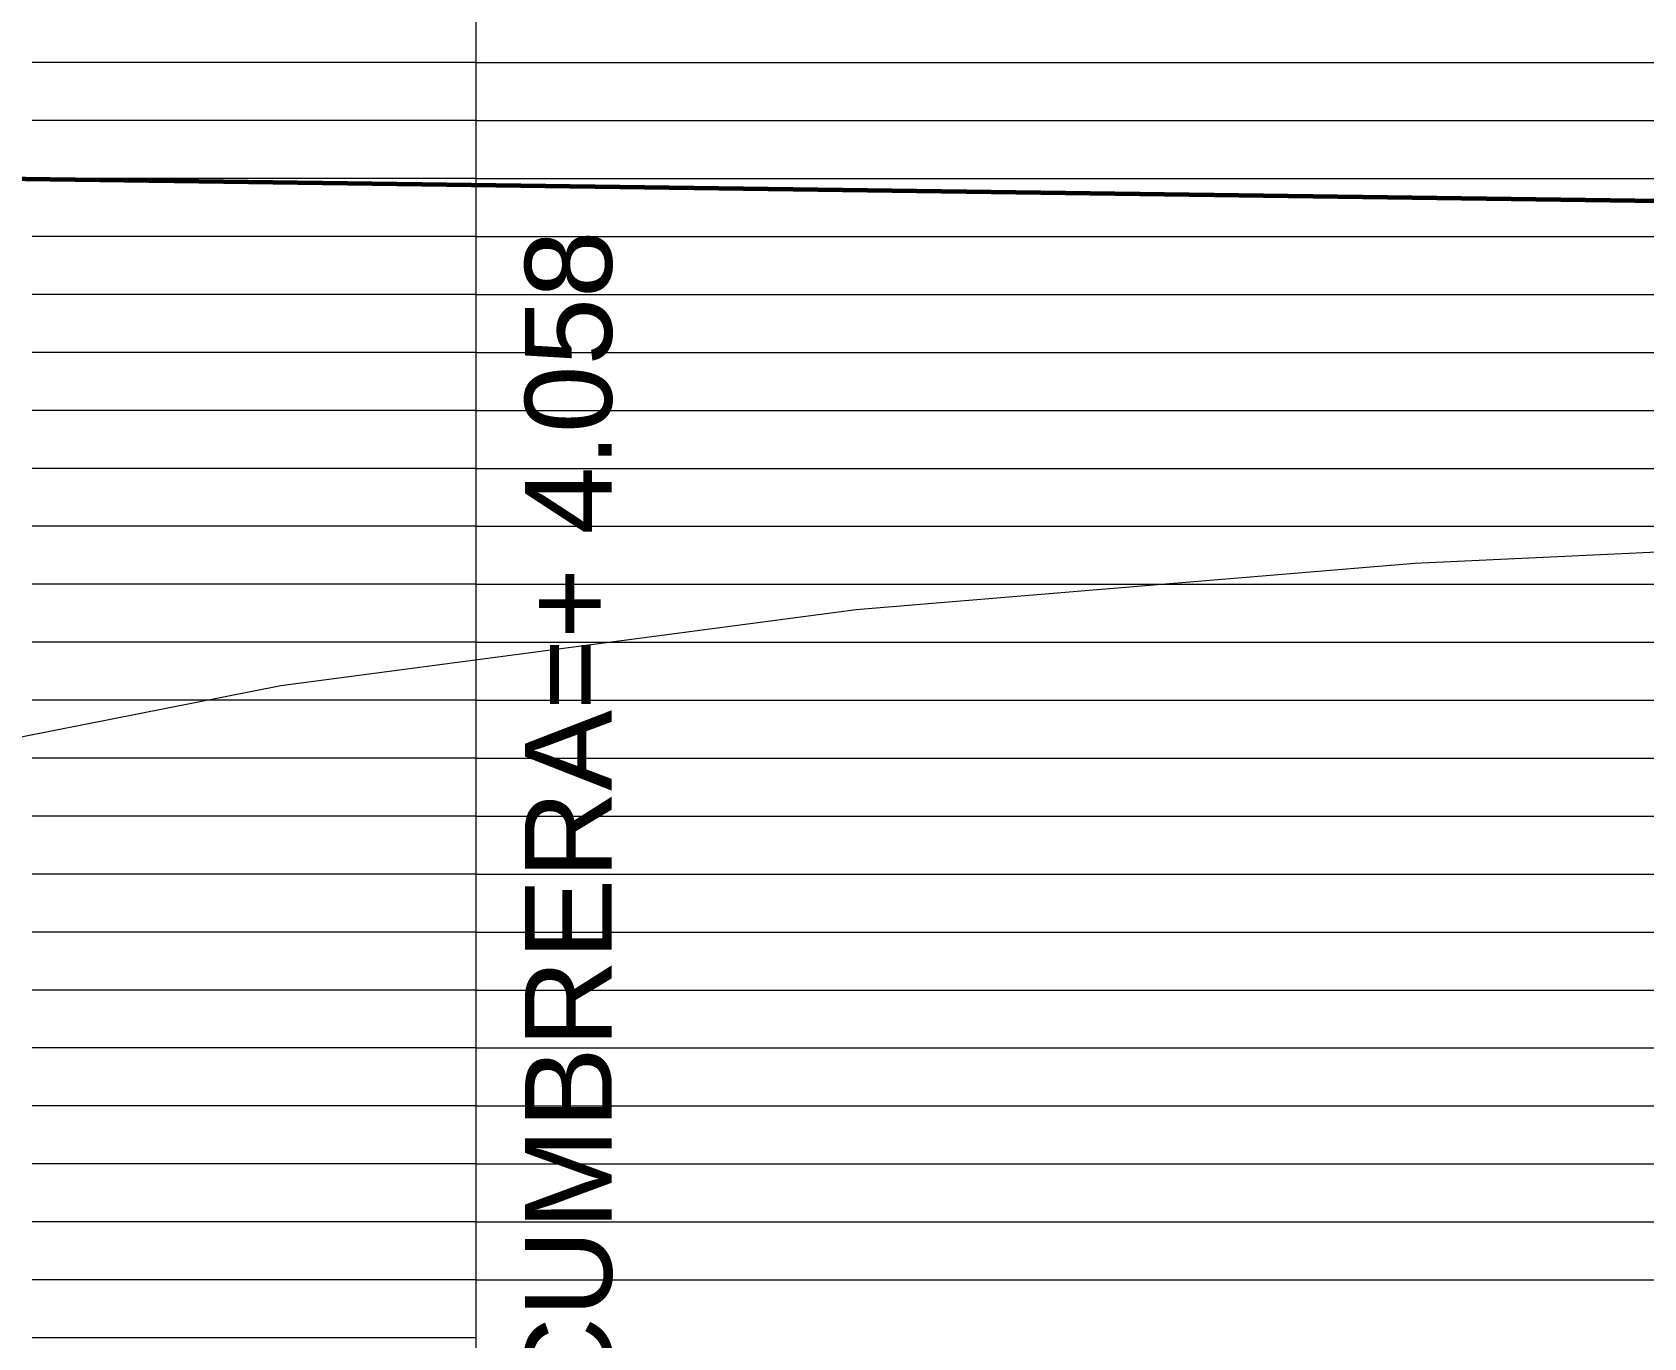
# Model space of a CAD drawing. Header units: metres. Extents: x 48 to 635, y -15 to 39.
# Drawn here: x 65.493 to 68.275, y 12.755 to 15.008 of the extents above; entities that cross this region are included whole.
import ezdxf

# ---------------------------------------------------------------- set-up
doc = ezdxf.new("R2010")
doc.units = ezdxf.units.M
doc.header["$MEASUREMENT"] = 0
doc.linetypes.add('Wipeout_Contour', pattern=[1, 0, -1])
for name, color, linetype in [('Interior - Furniture', 7, 'Continuous'), ('Shell - Roof', 7, 'Continuous'), ('Structural - Bearing', 7, 'Continuous')]:
    doc.layers.add(name, color=color, linetype=linetype)
doc.styles.add('GENERATED_STYLE_1', font='')
doc.styles.get('GENERATED_STYLE_1').set_extended_font_data('Arial')

# ---------------------------------------------------------------- blocks, each defined once
blk = doc.blocks.new('*X19')
at = {"layer": 'Shell - Roof', "color": 23, "linetype": 'Continuous', "lineweight": 13, "true_color": 0xbf8080}
for p, q in [((65.7388, 14.9551), (65.4926, 14.9551)), ((65.7388, 14.9551), (65.4926, 14.9551)), ((65.985, 14.9551), (65.7388, 14.9551)), ((65.985, 14.9551), (65.7388, 14.9551)), ((66.2312, 14.9551), (65.985, 14.9551)), ((66.2312, 14.9551), (65.985, 14.9551)), ((66.259, 14.9551), (66.2312, 14.9551)), ((66.259, 14.9551), (66.2312, 14.9551)), ((65.7388, 14.8551), (65.4926, 14.8551)), ((65.7388, 14.8551), (65.4926, 14.8551)), ((65.985, 14.8551), (65.7388, 14.8551)), ((65.985, 14.8551), (65.7388, 14.8551)), ((66.2312, 14.8551), (65.985, 14.8551)), ((66.2312, 14.8551), (65.985, 14.8551)), ((66.259, 14.8551), (66.2312, 14.8551)), ((66.259, 14.8551), (66.2312, 14.8551)), ((65.7388, 14.7551), (65.4926, 14.7551)), ((65.7388, 14.7551), (65.4926, 14.7551)), ((65.985, 14.7551), (65.7388, 14.7551)), ((65.985, 14.7551), (65.7388, 14.7551)), ((66.2312, 14.7551), (65.985, 14.7551)), ((66.2312, 14.7551), (65.985, 14.7551)), ((66.259, 14.7551), (66.2312, 14.7551)), ((66.259, 14.7551), (66.2312, 14.7551)), ((65.7388, 14.6551), (65.4926, 14.6551)), ((65.7388, 14.6551), (65.4926, 14.6551)), ((65.985, 14.6551), (65.7388, 14.6551)), ((65.985, 14.6551), (65.7388, 14.6551)), ((66.2312, 14.6551), (65.985, 14.6551)), ((66.2312, 14.6551), (65.985, 14.6551)), ((66.259, 14.6551), (66.2312, 14.6551)), ((66.259, 14.6551), (66.2312, 14.6551)), ((65.7388, 14.5551), (65.4926, 14.5551)), ((65.7388, 14.5551), (65.4926, 14.5551)), ((65.985, 14.5551), (65.7388, 14.5551)), ((65.985, 14.5551), (65.7388, 14.5551)), ((66.2312, 14.5551), (65.985, 14.5551)), ((66.2312, 14.5551), (65.985, 14.5551)), ((66.259, 14.5551), (66.2312, 14.5551)), ((66.259, 14.5551), (66.2312, 14.5551)), ((65.7388, 14.4551), (65.4926, 14.4551)), ((65.7388, 14.4551), (65.4926, 14.4551)), ((65.985, 14.4551), (65.7388, 14.4551)), ((65.985, 14.4551), (65.7388, 14.4551)), ((66.2312, 14.4551), (65.985, 14.4551)), ((66.2312, 14.4551), (65.985, 14.4551)), ((66.259, 14.4551), (66.2312, 14.4551)), ((66.259, 14.4551), (66.2312, 14.4551)), ((65.7388, 14.3551), (65.4926, 14.3551)), ((65.7388, 14.3551), (65.4926, 14.3551)), ((65.985, 14.3551), (65.7388, 14.3551)), ((65.985, 14.3551), (65.7388, 14.3551)), ((66.2312, 14.3551), (65.985, 14.3551)), ((66.2312, 14.3551), (65.985, 14.3551)), ((66.259, 14.3551), (66.2312, 14.3551)), ((66.259, 14.3551), (66.2312, 14.3551)), ((65.7388, 14.2551), (65.4926, 14.2551)), ((65.7388, 14.2551), (65.4926, 14.2551)), ((65.985, 14.2551), (65.7388, 14.2551)), ((65.985, 14.2551), (65.7388, 14.2551)), ((66.2312, 14.2551), (65.985, 14.2551)), ((66.2312, 14.2551), (65.985, 14.2551)), ((66.259, 14.2551), (66.2312, 14.2551)), ((66.259, 14.2551), (66.2312, 14.2551)), ((65.7388, 14.1551), (65.4926, 14.1551)), ((65.7388, 14.1551), (65.4926, 14.1551)), ((65.985, 14.1551), (65.7388, 14.1551)), ((65.985, 14.1551), (65.7388, 14.1551)), ((66.2312, 14.1551), (65.985, 14.1551)), ((66.2312, 14.1551), (65.985, 14.1551)), ((66.259, 14.1551), (66.2312, 14.1551)), ((66.259, 14.1551), (66.2312, 14.1551)), ((65.7388, 14.0551), (65.4926, 14.0551)), ((65.7388, 14.0551), (65.4926, 14.0551)), ((65.985, 14.0551), (65.7388, 14.0551)), ((65.985, 14.0551), (65.7388, 14.0551)), ((66.2312, 14.0551), (65.985, 14.0551)), ((66.2312, 14.0551), (65.985, 14.0551)), ((66.259, 14.0551), (66.2312, 14.0551)), ((66.259, 14.0551), (66.2312, 14.0551)), ((65.7388, 13.9551), (65.4926, 13.9551)), ((65.7388, 13.9551), (65.4926, 13.9551)), ((65.985, 13.9551), (65.7388, 13.9551)), ((65.985, 13.9551), (65.7388, 13.9551)), ((66.2312, 13.9551), (65.985, 13.9551)), ((66.2312, 13.9551), (65.985, 13.9551)), ((66.259, 13.9551), (66.2312, 13.9551)), ((66.259, 13.9551), (66.2312, 13.9551)), ((65.7388, 13.8551), (65.4926, 13.8551)), ((65.7388, 13.8551), (65.4926, 13.8551)), ((65.985, 13.8551), (65.7388, 13.8551)), ((65.985, 13.8551), (65.7388, 13.8551)), ((66.2312, 13.8551), (65.985, 13.8551)), ((66.2312, 13.8551), (65.985, 13.8551)), ((66.259, 13.8551), (66.2312, 13.8551)), ((66.259, 13.8551), (66.2312, 13.8551)), ((65.7388, 13.7551), (65.4926, 13.7551)), ((65.7388, 13.7551), (65.4926, 13.7551)), ((65.985, 13.7551), (65.7388, 13.7551)), ((65.985, 13.7551), (65.7388, 13.7551)), ((66.2312, 13.7551), (65.985, 13.7551)), ((66.2312, 13.7551), (65.985, 13.7551)), ((66.259, 13.7551), (66.2312, 13.7551)), ((66.259, 13.7551), (66.2312, 13.7551)), ((65.7388, 13.6551), (65.4926, 13.6551)), ((65.7388, 13.6551), (65.4926, 13.6551)), ((65.985, 13.6551), (65.7388, 13.6551)), ((65.985, 13.6551), (65.7388, 13.6551)), ((66.2312, 13.6551), (65.985, 13.6551)), ((66.2312, 13.6551), (65.985, 13.6551)), ((66.259, 13.6551), (66.2312, 13.6551)), ((66.259, 13.6551), (66.2312, 13.6551)), ((65.7388, 13.5551), (65.4926, 13.5551)), ((65.7388, 13.5551), (65.4926, 13.5551)), ((65.985, 13.5551), (65.7388, 13.5551)), ((65.985, 13.5551), (65.7388, 13.5551)), ((66.2312, 13.5551), (65.985, 13.5551)), ((66.2312, 13.5551), (65.985, 13.5551)), ((66.259, 13.5551), (66.2312, 13.5551)), ((66.259, 13.5551), (66.2312, 13.5551)), ((65.7388, 13.4551), (65.4926, 13.4551)), ((65.7388, 13.4551), (65.4926, 13.4551)), ((65.985, 13.4551), (65.7388, 13.4551)), ((65.985, 13.4551), (65.7388, 13.4551)), ((66.2312, 13.4551), (65.985, 13.4551)), ((66.2312, 13.4551), (65.985, 13.4551)), ((66.259, 13.4551), (66.2312, 13.4551)), ((66.259, 13.4551), (66.2312, 13.4551)), ((65.7388, 13.3551), (65.4926, 13.3551)), ((65.7388, 13.3551), (65.4926, 13.3551)), ((65.985, 13.3551), (65.7388, 13.3551)), ((65.985, 13.3551), (65.7388, 13.3551)), ((66.2312, 13.3551), (65.985, 13.3551)), ((66.2312, 13.3551), (65.985, 13.3551)), ((66.259, 13.3551), (66.2312, 13.3551)), ((66.259, 13.3551), (66.2312, 13.3551)), ((65.7388, 13.2551), (65.4926, 13.2551)), ((65.7388, 13.2551), (65.4926, 13.2551)), ((65.985, 13.2551), (65.7388, 13.2551)), ((65.985, 13.2551), (65.7388, 13.2551)), ((66.2312, 13.2551), (65.985, 13.2551)), ((66.2312, 13.2551), (65.985, 13.2551)), ((66.259, 13.2551), (66.2312, 13.2551)), ((66.259, 13.2551), (66.2312, 13.2551)), ((65.7388, 13.1551), (65.4926, 13.1551)), ((65.7388, 13.1551), (65.4926, 13.1551)), ((65.985, 13.1551), (65.7388, 13.1551)), ((65.985, 13.1551), (65.7388, 13.1551)), ((66.2312, 13.1551), (65.985, 13.1551)), ((66.2312, 13.1551), (65.985, 13.1551)), ((66.259, 13.1551), (66.2312, 13.1551)), ((66.259, 13.1551), (66.2312, 13.1551)), ((65.7388, 13.0551), (65.4926, 13.0551)), ((65.7388, 13.0551), (65.4926, 13.0551)), ((65.985, 13.0551), (65.7388, 13.0551)), ((65.985, 13.0551), (65.7388, 13.0551)), ((66.2312, 13.0551), (65.985, 13.0551)), ((66.2312, 13.0551), (65.985, 13.0551)), ((66.259, 13.0551), (66.2312, 13.0551)), ((66.259, 13.0551), (66.2312, 13.0551)), ((65.7388, 12.9551), (65.4926, 12.9551)), ((65.7388, 12.9551), (65.4926, 12.9551)), ((65.985, 12.9551), (65.7388, 12.9551)), ((65.985, 12.9551), (65.7388, 12.9551)), ((66.2312, 12.9551), (65.985, 12.9551)), ((66.2312, 12.9551), (65.985, 12.9551)), ((66.259, 12.9551), (66.2312, 12.9551)), ((66.259, 12.9551), (66.2312, 12.9551)), ((65.7388, 12.8551), (65.4926, 12.8551)), ((65.7388, 12.8551), (65.4926, 12.8551)), ((65.985, 12.8551), (65.7388, 12.8551)), ((65.985, 12.8551), (65.7388, 12.8551)), ((66.2312, 12.8551), (65.985, 12.8551)), ((66.2312, 12.8551), (65.985, 12.8551)), ((66.259, 12.8551), (66.2312, 12.8551)), ((66.259, 12.8551), (66.2312, 12.8551)), ((65.7388, 12.7551), (65.4926, 12.7551)), ((65.7388, 12.7551), (65.4926, 12.7551)), ((65.985, 12.7551), (65.7388, 12.7551)), ((65.985, 12.7551), (65.7388, 12.7551)), ((66.2312, 12.7551), (65.985, 12.7551)), ((66.2312, 12.7551), (65.985, 12.7551)), ((66.259, 12.7551), (66.2312, 12.7551)), ((66.259, 12.7551), (66.2312, 12.7551))]:
    blk.add_line(p, q, dxfattribs=at)
blk = doc.blocks.new('*X20')
at = {"layer": 'Shell - Roof', "color": 23, "linetype": 'Continuous', "lineweight": 13, "true_color": 0xbf8080}
for p, q in [((66.259, 14.9551), (66.4774, 14.9551)), ((66.259, 14.9551), (66.4774, 14.9551)), ((66.4774, 14.9551), (66.7236, 14.9551)), ((66.4774, 14.9551), (66.7236, 14.9551)), ((66.7236, 14.9551), (66.9698, 14.9551)), ((66.7236, 14.9551), (66.9698, 14.9551)), ((66.9698, 14.9551), (67.216, 14.9551)), ((66.9698, 14.9551), (67.216, 14.9551)), ((67.216, 14.9551), (67.4622, 14.9551)), ((67.216, 14.9551), (67.4622, 14.9551)), ((67.4622, 14.9551), (67.7084, 14.9551)), ((67.4622, 14.9551), (67.7084, 14.9551)), ((67.7084, 14.9551), (67.9546, 14.9551)), ((67.7084, 14.9551), (67.9546, 14.9551)), ((67.9546, 14.9551), (68.2008, 14.9551)), ((67.9546, 14.9551), (68.2008, 14.9551)), ((68.2008, 14.9551), (68.447, 14.9551)), ((68.2008, 14.9551), (68.447, 14.9551)), ((66.259, 14.8551), (66.4774, 14.8551)), ((66.259, 14.8551), (66.4774, 14.8551)), ((66.4774, 14.8551), (66.7236, 14.8551)), ((66.4774, 14.8551), (66.7236, 14.8551)), ((66.7236, 14.8551), (66.9698, 14.8551)), ((66.7236, 14.8551), (66.9698, 14.8551)), ((66.9698, 14.8551), (67.216, 14.8551)), ((66.9698, 14.8551), (67.216, 14.8551)), ((67.216, 14.8551), (67.4622, 14.8551)), ((67.216, 14.8551), (67.4622, 14.8551)), ((67.4622, 14.8551), (67.7084, 14.8551)), ((67.4622, 14.8551), (67.7084, 14.8551)), ((67.7084, 14.8551), (67.9546, 14.8551)), ((67.7084, 14.8551), (67.9546, 14.8551)), ((67.9546, 14.8551), (68.2008, 14.8551)), ((67.9546, 14.8551), (68.2008, 14.8551)), ((68.2008, 14.8551), (68.447, 14.8551)), ((68.2008, 14.8551), (68.447, 14.8551)), ((66.259, 14.7551), (66.4774, 14.7551)), ((66.259, 14.7551), (66.4774, 14.7551)), ((66.4774, 14.7551), (66.7236, 14.7551)), ((66.4774, 14.7551), (66.7236, 14.7551)), ((66.7236, 14.7551), (66.9698, 14.7551)), ((66.7236, 14.7551), (66.9698, 14.7551)), ((66.9698, 14.7551), (67.216, 14.7551)), ((66.9698, 14.7551), (67.216, 14.7551)), ((67.216, 14.7551), (67.4622, 14.7551)), ((67.216, 14.7551), (67.4622, 14.7551)), ((67.4622, 14.7551), (67.7084, 14.7551)), ((67.4622, 14.7551), (67.7084, 14.7551)), ((67.7084, 14.7551), (67.9546, 14.7551)), ((67.7084, 14.7551), (67.9546, 14.7551)), ((67.9546, 14.7551), (68.2008, 14.7551)), ((67.9546, 14.7551), (68.2008, 14.7551)), ((68.2008, 14.7551), (68.447, 14.7551)), ((68.2008, 14.7551), (68.447, 14.7551)), ((66.259, 14.6551), (66.4774, 14.6551)), ((66.259, 14.6551), (66.4774, 14.6551)), ((66.4774, 14.6551), (66.7236, 14.6551)), ((66.4774, 14.6551), (66.7236, 14.6551)), ((66.7236, 14.6551), (66.9698, 14.6551)), ((66.7236, 14.6551), (66.9698, 14.6551)), ((66.9698, 14.6551), (67.216, 14.6551)), ((66.9698, 14.6551), (67.216, 14.6551)), ((67.216, 14.6551), (67.4622, 14.6551)), ((67.216, 14.6551), (67.4622, 14.6551)), ((67.4622, 14.6551), (67.7084, 14.6551)), ((67.4622, 14.6551), (67.7084, 14.6551)), ((67.7084, 14.6551), (67.9546, 14.6551)), ((67.7084, 14.6551), (67.9546, 14.6551)), ((67.9546, 14.6551), (68.2008, 14.6551)), ((67.9546, 14.6551), (68.2008, 14.6551)), ((68.2008, 14.6551), (68.447, 14.6551)), ((68.2008, 14.6551), (68.447, 14.6551)), ((66.259, 14.5551), (66.4774, 14.5551)), ((66.259, 14.5551), (66.4774, 14.5551)), ((66.4774, 14.5551), (66.7236, 14.5551)), ((66.4774, 14.5551), (66.7236, 14.5551)), ((66.7236, 14.5551), (66.9698, 14.5551)), ((66.7236, 14.5551), (66.9698, 14.5551)), ((66.9698, 14.5551), (67.216, 14.5551)), ((66.9698, 14.5551), (67.216, 14.5551)), ((67.216, 14.5551), (67.4622, 14.5551)), ((67.216, 14.5551), (67.4622, 14.5551)), ((67.4622, 14.5551), (67.7084, 14.5551)), ((67.4622, 14.5551), (67.7084, 14.5551)), ((67.7084, 14.5551), (67.9546, 14.5551)), ((67.7084, 14.5551), (67.9546, 14.5551)), ((67.9546, 14.5551), (68.2008, 14.5551)), ((67.9546, 14.5551), (68.2008, 14.5551)), ((68.2008, 14.5551), (68.447, 14.5551)), ((68.2008, 14.5551), (68.447, 14.5551)), ((66.259, 14.4551), (66.4774, 14.4551)), ((66.259, 14.4551), (66.4774, 14.4551)), ((66.4774, 14.4551), (66.7236, 14.4551)), ((66.4774, 14.4551), (66.7236, 14.4551)), ((66.7236, 14.4551), (66.9698, 14.4551)), ((66.7236, 14.4551), (66.9698, 14.4551)), ((66.9698, 14.4551), (67.216, 14.4551)), ((66.9698, 14.4551), (67.216, 14.4551)), ((67.216, 14.4551), (67.4622, 14.4551)), ((67.216, 14.4551), (67.4622, 14.4551)), ((67.4622, 14.4551), (67.7084, 14.4551)), ((67.4622, 14.4551), (67.7084, 14.4551)), ((67.7084, 14.4551), (67.9546, 14.4551)), ((67.7084, 14.4551), (67.9546, 14.4551)), ((67.9546, 14.4551), (68.2008, 14.4551)), ((67.9546, 14.4551), (68.2008, 14.4551)), ((68.2008, 14.4551), (68.447, 14.4551)), ((68.2008, 14.4551), (68.447, 14.4551)), ((66.259, 14.3551), (66.4774, 14.3551)), ((66.259, 14.3551), (66.4774, 14.3551)), ((66.4774, 14.3551), (66.7236, 14.3551)), ((66.4774, 14.3551), (66.7236, 14.3551)), ((66.7236, 14.3551), (66.9698, 14.3551)), ((66.7236, 14.3551), (66.9698, 14.3551)), ((66.9698, 14.3551), (67.216, 14.3551)), ((66.9698, 14.3551), (67.216, 14.3551)), ((67.216, 14.3551), (67.4622, 14.3551)), ((67.216, 14.3551), (67.4622, 14.3551)), ((67.4622, 14.3551), (67.7084, 14.3551)), ((67.4622, 14.3551), (67.7084, 14.3551)), ((67.7084, 14.3551), (67.9546, 14.3551)), ((67.7084, 14.3551), (67.9546, 14.3551)), ((67.9546, 14.3551), (68.2008, 14.3551)), ((67.9546, 14.3551), (68.2008, 14.3551)), ((68.2008, 14.3551), (68.447, 14.3551)), ((68.2008, 14.3551), (68.447, 14.3551)), ((66.259, 14.2551), (66.4774, 14.2551)), ((66.259, 14.2551), (66.4774, 14.2551)), ((66.4774, 14.2551), (66.7236, 14.2551)), ((66.4774, 14.2551), (66.7236, 14.2551)), ((66.7236, 14.2551), (66.9698, 14.2551)), ((66.7236, 14.2551), (66.9698, 14.2551)), ((66.9698, 14.2551), (67.216, 14.2551)), ((66.9698, 14.2551), (67.216, 14.2551)), ((67.216, 14.2551), (67.4622, 14.2551)), ((67.216, 14.2551), (67.4622, 14.2551)), ((67.4622, 14.2551), (67.7084, 14.2551)), ((67.4622, 14.2551), (67.7084, 14.2551)), ((67.7084, 14.2551), (67.9546, 14.2551)), ((67.7084, 14.2551), (67.9546, 14.2551)), ((67.9546, 14.2551), (68.2008, 14.2551)), ((67.9546, 14.2551), (68.2008, 14.2551)), ((68.2008, 14.2551), (68.447, 14.2551)), ((68.2008, 14.2551), (68.447, 14.2551)), ((66.259, 14.1551), (66.4774, 14.1551)), ((66.259, 14.1551), (66.4774, 14.1551)), ((66.4774, 14.1551), (66.7236, 14.1551)), ((66.4774, 14.1551), (66.7236, 14.1551)), ((66.7236, 14.1551), (66.9698, 14.1551)), ((66.7236, 14.1551), (66.9698, 14.1551)), ((66.9698, 14.1551), (67.216, 14.1551)), ((66.9698, 14.1551), (67.216, 14.1551)), ((67.216, 14.1551), (67.4622, 14.1551)), ((67.216, 14.1551), (67.4622, 14.1551)), ((67.4622, 14.1551), (67.7084, 14.1551)), ((67.4622, 14.1551), (67.7084, 14.1551)), ((67.7084, 14.1551), (67.9546, 14.1551)), ((67.7084, 14.1551), (67.9546, 14.1551)), ((67.9546, 14.1551), (68.2008, 14.1551)), ((67.9546, 14.1551), (68.2008, 14.1551)), ((68.2008, 14.1551), (68.447, 14.1551)), ((68.2008, 14.1551), (68.447, 14.1551)), ((66.259, 14.0551), (66.4774, 14.0551)), ((66.259, 14.0551), (66.4774, 14.0551)), ((66.4774, 14.0551), (66.7236, 14.0551)), ((66.4774, 14.0551), (66.7236, 14.0551)), ((66.7236, 14.0551), (66.9698, 14.0551)), ((66.7236, 14.0551), (66.9698, 14.0551)), ((66.9698, 14.0551), (67.216, 14.0551)), ((66.9698, 14.0551), (67.216, 14.0551)), ((67.216, 14.0551), (67.4622, 14.0551)), ((67.216, 14.0551), (67.4622, 14.0551)), ((67.4622, 14.0551), (67.7084, 14.0551)), ((67.4622, 14.0551), (67.7084, 14.0551)), ((67.7084, 14.0551), (67.9546, 14.0551)), ((67.7084, 14.0551), (67.9546, 14.0551)), ((67.9546, 14.0551), (68.2008, 14.0551)), ((67.9546, 14.0551), (68.2008, 14.0551)), ((68.2008, 14.0551), (68.447, 14.0551)), ((68.2008, 14.0551), (68.447, 14.0551)), ((66.259, 13.9551), (66.4774, 13.9551)), ((66.259, 13.9551), (66.4774, 13.9551)), ((66.4774, 13.9551), (66.7236, 13.9551)), ((66.4774, 13.9551), (66.7236, 13.9551)), ((66.7236, 13.9551), (66.9698, 13.9551)), ((66.7236, 13.9551), (66.9698, 13.9551)), ((66.9698, 13.9551), (67.216, 13.9551)), ((66.9698, 13.9551), (67.216, 13.9551)), ((67.216, 13.9551), (67.4622, 13.9551)), ((67.216, 13.9551), (67.4622, 13.9551)), ((67.4622, 13.9551), (67.7084, 13.9551)), ((67.4622, 13.9551), (67.7084, 13.9551)), ((67.7084, 13.9551), (67.9546, 13.9551)), ((67.7084, 13.9551), (67.9546, 13.9551)), ((67.9546, 13.9551), (68.2008, 13.9551)), ((67.9546, 13.9551), (68.2008, 13.9551)), ((68.2008, 13.9551), (68.447, 13.9551)), ((68.2008, 13.9551), (68.447, 13.9551)), ((66.259, 13.8551), (66.4774, 13.8551)), ((66.259, 13.8551), (66.4774, 13.8551)), ((66.4774, 13.8551), (66.7236, 13.8551)), ((66.4774, 13.8551), (66.7236, 13.8551)), ((66.7236, 13.8551), (66.9698, 13.8551)), ((66.7236, 13.8551), (66.9698, 13.8551)), ((66.9698, 13.8551), (67.216, 13.8551)), ((66.9698, 13.8551), (67.216, 13.8551)), ((67.216, 13.8551), (67.4622, 13.8551)), ((67.216, 13.8551), (67.4622, 13.8551)), ((67.4622, 13.8551), (67.7084, 13.8551)), ((67.4622, 13.8551), (67.7084, 13.8551)), ((67.7084, 13.8551), (67.9546, 13.8551)), ((67.7084, 13.8551), (67.9546, 13.8551)), ((67.9546, 13.8551), (68.2008, 13.8551)), ((67.9546, 13.8551), (68.2008, 13.8551)), ((68.2008, 13.8551), (68.447, 13.8551)), ((68.2008, 13.8551), (68.447, 13.8551)), ((66.259, 13.7551), (66.4774, 13.7551)), ((66.259, 13.7551), (66.4774, 13.7551)), ((66.4774, 13.7551), (66.7236, 13.7551)), ((66.4774, 13.7551), (66.7236, 13.7551)), ((66.7236, 13.7551), (66.9698, 13.7551)), ((66.7236, 13.7551), (66.9698, 13.7551)), ((66.9698, 13.7551), (67.216, 13.7551)), ((66.9698, 13.7551), (67.216, 13.7551)), ((67.216, 13.7551), (67.4622, 13.7551)), ((67.216, 13.7551), (67.4622, 13.7551)), ((67.4622, 13.7551), (67.7084, 13.7551)), ((67.4622, 13.7551), (67.7084, 13.7551)), ((67.7084, 13.7551), (67.9546, 13.7551)), ((67.7084, 13.7551), (67.9546, 13.7551)), ((67.9546, 13.7551), (68.2008, 13.7551)), ((67.9546, 13.7551), (68.2008, 13.7551)), ((68.2008, 13.7551), (68.447, 13.7551)), ((68.2008, 13.7551), (68.447, 13.7551)), ((66.259, 13.6551), (66.4774, 13.6551)), ((66.259, 13.6551), (66.4774, 13.6551)), ((66.4774, 13.6551), (66.7236, 13.6551)), ((66.4774, 13.6551), (66.7236, 13.6551)), ((66.7236, 13.6551), (66.9698, 13.6551)), ((66.7236, 13.6551), (66.9698, 13.6551)), ((66.9698, 13.6551), (67.216, 13.6551)), ((66.9698, 13.6551), (67.216, 13.6551)), ((67.216, 13.6551), (67.4622, 13.6551)), ((67.216, 13.6551), (67.4622, 13.6551)), ((67.4622, 13.6551), (67.7084, 13.6551)), ((67.4622, 13.6551), (67.7084, 13.6551)), ((67.7084, 13.6551), (67.9546, 13.6551)), ((67.7084, 13.6551), (67.9546, 13.6551)), ((67.9546, 13.6551), (68.2008, 13.6551)), ((67.9546, 13.6551), (68.2008, 13.6551)), ((68.2008, 13.6551), (68.447, 13.6551)), ((68.2008, 13.6551), (68.447, 13.6551)), ((66.259, 13.5551), (66.4774, 13.5551)), ((66.259, 13.5551), (66.4774, 13.5551)), ((66.4774, 13.5551), (66.7236, 13.5551)), ((66.4774, 13.5551), (66.7236, 13.5551)), ((66.7236, 13.5551), (66.9698, 13.5551)), ((66.7236, 13.5551), (66.9698, 13.5551)), ((66.9698, 13.5551), (67.216, 13.5551)), ((66.9698, 13.5551), (67.216, 13.5551)), ((67.216, 13.5551), (67.4622, 13.5551)), ((67.216, 13.5551), (67.4622, 13.5551)), ((67.4622, 13.5551), (67.7084, 13.5551)), ((67.4622, 13.5551), (67.7084, 13.5551)), ((67.7084, 13.5551), (67.9546, 13.5551)), ((67.7084, 13.5551), (67.9546, 13.5551)), ((67.9546, 13.5551), (68.2008, 13.5551)), ((67.9546, 13.5551), (68.2008, 13.5551)), ((68.2008, 13.5551), (68.447, 13.5551)), ((68.2008, 13.5551), (68.447, 13.5551)), ((66.259, 13.4551), (66.4774, 13.4551)), ((66.259, 13.4551), (66.4774, 13.4551)), ((66.4774, 13.4551), (66.7236, 13.4551)), ((66.4774, 13.4551), (66.7236, 13.4551)), ((66.7236, 13.4551), (66.9698, 13.4551)), ((66.7236, 13.4551), (66.9698, 13.4551)), ((66.9698, 13.4551), (67.216, 13.4551)), ((66.9698, 13.4551), (67.216, 13.4551)), ((67.216, 13.4551), (67.4622, 13.4551)), ((67.216, 13.4551), (67.4622, 13.4551)), ((67.4622, 13.4551), (67.7084, 13.4551)), ((67.4622, 13.4551), (67.7084, 13.4551)), ((67.7084, 13.4551), (67.9546, 13.4551)), ((67.7084, 13.4551), (67.9546, 13.4551)), ((67.9546, 13.4551), (68.2008, 13.4551)), ((67.9546, 13.4551), (68.2008, 13.4551)), ((68.2008, 13.4551), (68.447, 13.4551)), ((68.2008, 13.4551), (68.447, 13.4551)), ((66.259, 13.3551), (66.4774, 13.3551)), ((66.259, 13.3551), (66.4774, 13.3551)), ((66.4774, 13.3551), (66.7236, 13.3551)), ((66.4774, 13.3551), (66.7236, 13.3551)), ((66.7236, 13.3551), (66.9698, 13.3551)), ((66.7236, 13.3551), (66.9698, 13.3551)), ((66.9698, 13.3551), (67.216, 13.3551)), ((66.9698, 13.3551), (67.216, 13.3551)), ((67.216, 13.3551), (67.4622, 13.3551)), ((67.216, 13.3551), (67.4622, 13.3551)), ((67.4622, 13.3551), (67.7084, 13.3551)), ((67.4622, 13.3551), (67.7084, 13.3551)), ((67.7084, 13.3551), (67.9546, 13.3551)), ((67.7084, 13.3551), (67.9546, 13.3551)), ((67.9546, 13.3551), (68.2008, 13.3551)), ((67.9546, 13.3551), (68.2008, 13.3551)), ((68.2008, 13.3551), (68.447, 13.3551)), ((68.2008, 13.3551), (68.447, 13.3551)), ((66.259, 13.2551), (66.4774, 13.2551)), ((66.259, 13.2551), (66.4774, 13.2551)), ((66.4774, 13.2551), (66.7236, 13.2551)), ((66.4774, 13.2551), (66.7236, 13.2551)), ((66.7236, 13.2551), (66.9698, 13.2551)), ((66.7236, 13.2551), (66.9698, 13.2551)), ((66.9698, 13.2551), (67.216, 13.2551)), ((66.9698, 13.2551), (67.216, 13.2551)), ((67.216, 13.2551), (67.4622, 13.2551)), ((67.216, 13.2551), (67.4622, 13.2551)), ((67.4622, 13.2551), (67.7084, 13.2551)), ((67.4622, 13.2551), (67.7084, 13.2551)), ((67.7084, 13.2551), (67.9546, 13.2551)), ((67.7084, 13.2551), (67.9546, 13.2551)), ((67.9546, 13.2551), (68.2008, 13.2551)), ((67.9546, 13.2551), (68.2008, 13.2551)), ((68.2008, 13.2551), (68.447, 13.2551)), ((68.2008, 13.2551), (68.447, 13.2551)), ((66.259, 13.1551), (66.4774, 13.1551)), ((66.259, 13.1551), (66.4774, 13.1551)), ((66.4774, 13.1551), (66.7236, 13.1551)), ((66.4774, 13.1551), (66.7236, 13.1551)), ((66.7236, 13.1551), (66.9698, 13.1551)), ((66.7236, 13.1551), (66.9698, 13.1551)), ((66.9698, 13.1551), (67.216, 13.1551)), ((66.9698, 13.1551), (67.216, 13.1551)), ((67.216, 13.1551), (67.4622, 13.1551)), ((67.216, 13.1551), (67.4622, 13.1551)), ((67.4622, 13.1551), (67.7084, 13.1551)), ((67.4622, 13.1551), (67.7084, 13.1551)), ((67.7084, 13.1551), (67.9546, 13.1551)), ((67.7084, 13.1551), (67.9546, 13.1551)), ((67.9546, 13.1551), (68.2008, 13.1551)), ((67.9546, 13.1551), (68.2008, 13.1551)), ((68.2008, 13.1551), (68.447, 13.1551)), ((68.2008, 13.1551), (68.447, 13.1551)), ((66.259, 13.0551), (66.4774, 13.0551)), ((66.259, 13.0551), (66.4774, 13.0551)), ((66.4774, 13.0551), (66.7236, 13.0551)), ((66.4774, 13.0551), (66.7236, 13.0551)), ((66.7236, 13.0551), (66.9698, 13.0551)), ((66.7236, 13.0551), (66.9698, 13.0551)), ((66.9698, 13.0551), (67.216, 13.0551)), ((66.9698, 13.0551), (67.216, 13.0551)), ((67.216, 13.0551), (67.4622, 13.0551)), ((67.216, 13.0551), (67.4622, 13.0551)), ((67.4622, 13.0551), (67.7084, 13.0551)), ((67.4622, 13.0551), (67.7084, 13.0551)), ((67.7084, 13.0551), (67.9546, 13.0551)), ((67.7084, 13.0551), (67.9546, 13.0551)), ((67.9546, 13.0551), (68.2008, 13.0551)), ((67.9546, 13.0551), (68.2008, 13.0551)), ((68.2008, 13.0551), (68.447, 13.0551)), ((68.2008, 13.0551), (68.447, 13.0551)), ((66.259, 12.9551), (66.4774, 12.9551)), ((66.259, 12.9551), (66.4774, 12.9551)), ((66.4774, 12.9551), (66.7236, 12.9551)), ((66.4774, 12.9551), (66.7236, 12.9551)), ((66.7236, 12.9551), (66.9698, 12.9551)), ((66.7236, 12.9551), (66.9698, 12.9551)), ((66.9698, 12.9551), (67.216, 12.9551)), ((66.9698, 12.9551), (67.216, 12.9551)), ((67.216, 12.9551), (67.4622, 12.9551)), ((67.216, 12.9551), (67.4622, 12.9551)), ((67.4622, 12.9551), (67.7084, 12.9551)), ((67.4622, 12.9551), (67.7084, 12.9551)), ((67.7084, 12.9551), (67.9546, 12.9551)), ((67.7084, 12.9551), (67.9546, 12.9551)), ((67.9546, 12.9551), (68.2008, 12.9551)), ((67.9546, 12.9551), (68.2008, 12.9551)), ((68.2008, 12.9551), (68.447, 12.9551)), ((68.2008, 12.9551), (68.447, 12.9551)), ((66.259, 12.8551), (66.4774, 12.8551)), ((66.259, 12.8551), (66.4774, 12.8551)), ((66.4774, 12.8551), (66.7236, 12.8551)), ((66.4774, 12.8551), (66.7236, 12.8551)), ((66.7236, 12.8551), (66.9698, 12.8551)), ((66.7236, 12.8551), (66.9698, 12.8551)), ((66.9698, 12.8551), (67.216, 12.8551)), ((66.9698, 12.8551), (67.216, 12.8551)), ((67.216, 12.8551), (67.4622, 12.8551)), ((67.216, 12.8551), (67.4622, 12.8551)), ((67.4622, 12.8551), (67.7084, 12.8551)), ((67.4622, 12.8551), (67.7084, 12.8551)), ((67.7084, 12.8551), (67.9546, 12.8551)), ((67.7084, 12.8551), (67.9546, 12.8551)), ((67.9546, 12.8551), (68.2008, 12.8551)), ((67.9546, 12.8551), (68.2008, 12.8551)), ((68.2008, 12.8551), (68.447, 12.8551)), ((68.2008, 12.8551), (68.447, 12.8551))]:
    blk.add_line(p, q, dxfattribs=at)

msp = doc.modelspace()

# ---------------------------------------------------------------- linework, layer by layer
at = {"layer": 'Interior - Furniture', "color": 8, "linetype": 'Continuous', "lineweight": 13}
for p, q in [((67.8794, 14.0916), (68.7777, 14.1335)), ((66.9149, 14.0114), (67.8794, 14.0916)), ((65.922, 13.8805), (66.9149, 14.0114)), ((64.9381, 13.6865), (65.922, 13.8805))]:
    msp.add_line(p, q, dxfattribs=at)

# ---------------------------------------------------------------- wipeouts: each hides what was drawn before it
at = {"color": 254, "linetype": 'Wipeout_Contour', "lineweight": 0, "ltscale": 285.437834}
msp.add_wipeout([(65.181, 14.7584), (74.3724, 14.6351), (74.3784, 15.0851), (65.1822, 15.2085)], dxfattribs=at).dxf.layer = 'Structural - Bearing'

# ---------------------------------------------------------------- next in the draw order: linework, layer by layer
at = {"layer": 'Shell - Roof', "color": 23, "linetype": 'Continuous', "lineweight": 13, "true_color": 0xbf8080, "flags": 128}
msp.add_lwpolyline([(66.259, 5.7252), (66.259, 18.5224)], dxfattribs=at)
at = {"layer": 'Structural - Bearing', "color": 7, "linetype": 'Continuous', "lineweight": 60, "flags": 128}
msp.add_lwpolyline([(65.181, 14.7584), (74.3724, 14.6351)], dxfattribs=at)

# ---------------------------------------------------------------- next in the draw order: block references
at = {"layer": 'Shell - Roof', "color": 23, "linetype": 'Continuous', "lineweight": 13, "true_color": 0xbf8080}
for name in ['*X19', '*X20']:
    msp.add_blockref(name, (0, 0), dxfattribs=at)

# ---------------------------------------------------------------- next in the draw order: texts
at = {"layer": 'Interior - Furniture', "color": 7, "lineweight": 13, "insert": (66.3432, 12.1738), "char_height": 0.15, "attachment_point": 1, "rotation": 90, "style": 'GENERATED_STYLE_1'}
msp.add_mtext('\\A1;{\\pql;\\fArial|b0|i0|c0|p34;NTT.CUMBRERA=+ 4.058}', dxfattribs=at)

doc.saveas('drawing.dxf')
